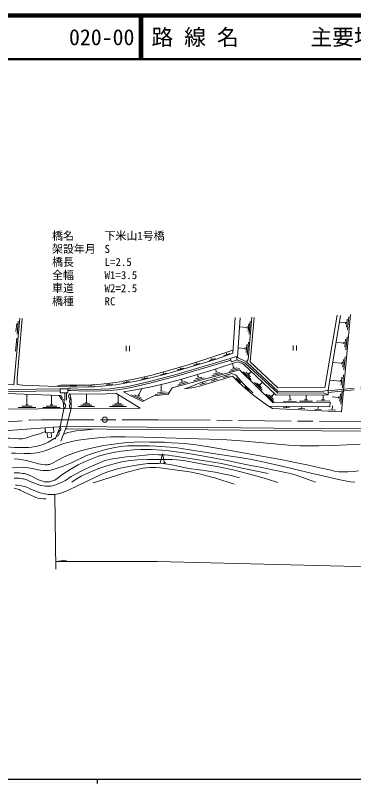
# Model space of a CAD drawing. Units: millimetres at full size, sheet at 1:1000; details may follow other scales. Extents: x 40000 to 680000, y 20000 to 380000.
# Drawn here: x 149252 to 226642, y 204000 to 380000 of the extents above; entities that cross this region are included whole.
import ezdxf
from ezdxf.enums import TextEntityAlignment as Align

# ---------------------------------------------------------------- set-up
doc = ezdxf.new("R2010")
doc.units = ezdxf.units.MM
doc.header["$LTSCALE"] = 1000
doc.linetypes.add('CHAIN', pattern=[18.5, 12, -1.5, 3.5, -1.5])
doc.linetypes.add('DASHED', pattern=[7.5, 6, -1.5])
for name, color, linetype, lineweight in [('M-BGD', 7, 'Continuous', 13), ('M-BMK', 2, 'CHAIN', 13), ('M-BMK-SRVR', 3, 'Continuous', 13), ('M-STR-HTXT', 7, 'Continuous', 13), ('M-TTL', 2, 'Continuous', 140), ('M-TTL-BAND', 7, 'Continuous', 25), ('M-TTL-LINE', 7, 'Continuous', 50)]:
    doc.layers.add(name, color=color, linetype=linetype, lineweight=lineweight)
doc.layers.add('M-TTL-TXT', color=7, linetype='Continuous')
doc.styles.add('ＭＳ ゴシック', font='')
doc.styles.get('ＭＳ ゴシック').set_extended_font_data('MS Gothic')

msp = doc.modelspace()

# ---------------------------------------------------------------- linework, layer by layer
at = {"layer": 'M-BGD'}
for p, q in [((149640, 306985), (149903, 309974)), ((200061, 301597), (200716, 310713)), ((202737, 306937), (203002, 309926)), ((223649, 311250), (220789, 294159)), ((225035, 308604), (225199, 310397)), ((225279, 307979), (225552, 310967)), ((149393, 307609), (149551, 309402)), ((202272, 308485), (200566, 308625)), ((202253, 308276), (202290, 308694)), ((202491, 307562), (202650, 309355)), ((224818, 309528), (223382, 309659)), ((224799, 309318), (224837, 309737)), ((224860, 303389), (225133, 306376)), ((149296, 303077), (149559, 306066)), ((202065, 302771), (202224, 304564)), ((202310, 302147), (202576, 305135)), ((224399, 304937), (222620, 305101)), ((224380, 304728), (224418, 305146)), ((224616, 304014), (224779, 305806)), ((174582, 304297), (174582, 303097)), ((175382, 304297), (175382, 303097)), ((201846, 303694), (200222, 303843)), ((201827, 303485), (201864, 303904)), ((212785, 304397), (212785, 303197)), ((213585, 304397), (213585, 303197)), ((193574, 300939), (195008, 301377)), ((194291, 301158), (194186, 301503)), ((196940, 302044), (198352, 302550)), ((197646, 302297), (197525, 302636)), ((224193, 299389), (224357, 301181)), ((224437, 298764), (224710, 301752)), ((187064, 298970), (186964, 299316)), ((189992, 299847), (191427, 300284)), ((190709, 300066), (190604, 300410)), ((198547, 298854), (199997, 299238)), ((199196, 299336), (198946, 300277)), ((199026, 299291), (199365, 299381)), ((223976, 300312), (221850, 300502)), ((223957, 300103), (223995, 300522)), ((182478, 297680), (183927, 298066)), ((183203, 297873), (183110, 298221)), ((186343, 298763), (187785, 299178)), ((191082, 297187), (190935, 297741)), ((194197, 297392), (196614, 298032)), ((194604, 297810), (196054, 298194)), ((195252, 298292), (195066, 298995)), ((195083, 298247), (195421, 298337)), ((196801, 297014), (198238, 297443)), ((197520, 297229), (197424, 297554)), ((198141, 298436), (200557, 299076)), ((201394, 298365), (203177, 296612)), ((201961, 298228), (203031, 297177)), ((202581, 298039), (202831, 297794)), ((202706, 297916), (203204, 298423)), ((224063, 294672), (224336, 297659)), ((170746, 295422), (170717, 295708)), ((173909, 295851), (175389, 296091)), ((174649, 295971), (174595, 296305)), ((178126, 296661), (179592, 296982)), ((178859, 296822), (178780, 297180)), ((186331, 295308), (188747, 295948)), ((186737, 295726), (188187, 296110)), ((187216, 296163), (187554, 296253)), ((187385, 296208), (187269, 296647)), ((190027, 296287), (192444, 296927)), ((190434, 296705), (191884, 297089)), ((190913, 297142), (191251, 297232)), ((191432, 295412), (192869, 295841)), ((192151, 295626), (192037, 296008)), ((194086, 296204), (195524, 296633)), ((194805, 296418), (194699, 296772)), ((199760, 296881), (200845, 295845)), ((200303, 296363), (200535, 296606)), ((203937, 295865), (205719, 294112)), ((204504, 295728), (205573, 294677)), ((205249, 295417), (205788, 295965)), ((223602, 296220), (221171, 296443)), ((223583, 296011), (223621, 296429)), ((223819, 295297), (223983, 297089)), ((161720, 295106), (163219, 295077)), ((162469, 295091), (162473, 295275)), ((165834, 295057), (167334, 295099)), ((166584, 295078), (166576, 295361)), ((170000, 295344), (171492, 295500)), ((177457, 292949), (178193, 294482)), ((182421, 293919), (182838, 293967)), ((182629, 293943), (182577, 295442)), ((201786, 294871), (202710, 294106)), ((202248, 294488), (202388, 294658)), ((205124, 295539), (205374, 295294)), ((151910, 290755), (151884, 293181)), ((157522, 290783), (157511, 293005)), ((160545, 293518), (160545, 291815)), ((160982, 293518), (160982, 291815)), ((165507, 291322), (165512, 293243)), ((172758, 291303), (172759, 293103)), ((175845, 293056), (178550, 291760)), ((176515, 293068), (178139, 292290)), ((177267, 293040), (177646, 292859)), ((181208, 293175), (184188, 293519)), ((181770, 293542), (183558, 293748)), ((206638, 293209), (208421, 291456)), ((207205, 293072), (208275, 292021)), ((207826, 292883), (208075, 292638)), ((207950, 292760), (208534, 293354)), ((212087, 291884), (212077, 293038)), ((215767, 291916), (215757, 293066)), ((219662, 291950), (219652, 293096)), ((223257, 292451), (221764, 292587)), ((223238, 292242), (223276, 292660)), ((223474, 291527), (223638, 293320)), ((223718, 290902), (223991, 293890)), ((150711, 290449), (153111, 290461)), ((151630, 290754), (152190, 290757)), ((156324, 290477), (158724, 290488)), ((157242, 290781), (157802, 290784)), ((163619, 290427), (167390, 290417)), ((164255, 290726), (166755, 290719)), ((164756, 291024), (166256, 291020)), ((165332, 291323), (165682, 291322)), ((170824, 290408), (174687, 290397)), ((171506, 290706), (174006, 290699)), ((172007, 291005), (173507, 291000)), ((172583, 291303), (172933, 291302)), ((210589, 291571), (213589, 291597)), ((211282, 290096), (211299, 290429)), ((211737, 291881), (212437, 291887)), ((214270, 291603), (217270, 291629)), ((215417, 291913), (216117, 291919)), ((218165, 291637), (221165, 291663)), ((219312, 291947), (220012, 291953)), ((221746, 289572), (221789, 290530)), ((149913, 290145), (153913, 290165)), ((155525, 290173), (159525, 290192)), ((210533, 290135), (212031, 290057)), ((214000, 289955), (215498, 289878)), ((214749, 289916), (214773, 290390)), ((217742, 289762), (219240, 289691)), ((218491, 289726), (218520, 290347)), ((220996, 289608), (222495, 289537)), ((156033, 285503), (157958, 285639)), ((159467, 285738), (158324, 282890)), ((160980, 285805), (159650, 282475)), ((183149, 277526), (183649, 277526))]:
    msp.add_line(p, q, dxfattribs=at)
at = {"layer": 'M-BGD', "linetype": 'DASHED'}
for p, q in [((220797, 293996), (228629, 294788)), ((220819, 293596), (228629, 294385))]:
    msp.add_line(p, q, dxfattribs=at)
at = {"layer": 'M-BGD'}
for points in [[(150265, 310665), (148916, 295337), (135827, 295635), (126274, 296284), (103680, 297980)], [(199506, 310821), (198991, 302587), (195509, 301342), (188074, 299073), (183633, 297797), (180530, 297003), (176582, 296139), (175562, 295936), (172226, 295395), (168199, 294976), (167308, 294918), (165209, 294859), (161348, 294933), (156744, 295091), (150888, 295277), (149678, 295428), (149633, 296854), (150783, 310553)], [(187956, 294441), (190087, 294735), (191373, 295081), (198934, 297338), (200355, 295880), (201922, 294486), (203774, 292953), (205844, 291393), (206968, 290622), (208091, 289960), (217752, 289461), (223861, 289172), (225896, 311435)], [(203384, 310830), (202525, 301174), (202119, 300644)], [(203907, 310774), (202939, 300593), (209297, 294635), (220028, 294779), (222877, 311348)], [(158757, 295022), (159641, 295247), (159929, 295275), (162936, 295275), (165606, 295321), (166710, 295367), (168863, 295540), (170975, 295732), (172679, 295957), (174311, 296249), (176404, 296659), (180501, 297591), (184610, 298700), (188792, 299950), (192794, 301236), (199034, 303269)], [(161273, 294418), (161833, 294416), (165437, 294321), (168757, 294360), (170913, 294480), (172551, 294636), (174457, 294887), (175639, 295112), (179909, 296141), (186541, 297903), (198428, 301412)], [(161273, 294043), (161834, 294051), (165433, 293921), (168770, 293960), (170943, 294081), (172596, 294239), (174520, 294492), (175723, 294721), (180007, 295753), (186649, 297518), (198552, 301032)], [(219749, 293874), (209394, 293856), (202119, 300644), (200061, 301597), (199879, 301537)], [(200030, 301077), (201841, 300288), (209327, 293427), (219761, 293511), (220845, 293105)], [(174011, 293768), (175912, 294050), (177971, 294439), (180310, 294880), (183609, 295683), (187335, 296664), (194491, 298805), (200090, 300655), (201193, 300236), (201380, 300157), (208891, 293014), (220845, 293105), (220789, 294159), (219749, 293874)], [(73630, 297713), (77030, 296978), (78525, 296915), (79844, 296915), (86676, 297285), (92055, 297327), (95695, 297279), (97663, 297223), (100770, 297072), (106668, 296638), (113150, 296181), (128160, 295166), (140366, 294359), (148397, 293858), (159512, 294018)], [(73722, 298102), (77081, 297377), (78534, 297315), (79833, 297315), (86663, 297685), (92056, 297727), (95704, 297679), (97678, 297623), (100795, 297471), (106697, 297037), (113177, 296581), (128186, 295565), (140392, 294758), (148406, 294258), (159512, 294417)], [(174011, 293768), (175795, 292748), (178341, 291528), (180935, 292841), (184207, 293219), (185130, 294680), (200558, 298766), (208202, 291251), (221294, 291364), (221224, 290316), (207217, 290476)], [(187956, 294441), (189114, 294861), (191667, 295902), (198783, 297944), (199714, 297543), (201453, 295557), (203597, 293493)], [(160369, 289896), (160299, 290865), (160173, 291308), (159797, 292110), (159246, 292951), (149305, 293261), (141619, 293565), (122554, 293643), (121811, 293643), (113434, 294448), (112089, 294322), (110353, 294108), (109158, 293983), (106414, 293061), (102928, 291748), (99495, 290257)], [(177803, 289980), (172220, 293434), (170002, 293267), (168103, 293217), (161726, 293281), (161958, 292473), (162052, 291851), (162022, 289904)], [(99495, 290257), (104008, 290144), (117757, 289876), (137181, 289876), (141845, 289805), (154543, 289868), (177803, 289980)], [(71852, 278647), (74966, 279736), (77769, 280498), (80363, 281002), (81442, 281132), (82428, 281132), (86662, 280896), (93403, 280477), (94860, 280477), (105411, 280923), (118582, 281409), (123906, 280142), (128520, 277600), (133613, 279316), (137388, 281572), (140187, 281683), (142232, 284533), (156033, 285503)], [(157958, 285639), (158040, 284467), (156115, 284332), (156033, 285503)], [(157958, 285639), (159231, 285728), (161171, 285813), (179367, 285633), (193277, 285563), (208286, 285413), (241291, 285175), (241446, 284991), (241529, 284730), (242966, 272204)], [(160279, 284050), (161215, 284411), (162126, 284624), (163171, 284804), (164962, 284961), (167925, 285246)], [(160777, 285296), (161180, 285313), (179363, 285133), (193273, 285063), (208282, 284913), (241535, 284673)], [(141375, 283339), (141777, 283125), (142140, 283010), (142518, 282928), (143100, 282912), (144332, 282953), (144924, 283020), (146176, 283133), (146839, 283179), (147880, 283162), (148968, 283085), (150036, 283010), (150442, 283000), (150813, 283015), (151124, 283052), (151552, 283141), (153348, 283716), (154524, 284066), (155396, 284347), (156091, 284669)], [(148358, 279719), (149291, 279731), (151262, 279665), (152741, 279653), (153456, 279694), (154067, 279751), (154543, 279857), (155179, 279994), (156318, 280313), (157216, 280666), (158492, 281217), (160360, 281923), (161546, 282244), (163169, 282571), (164755, 282840), (166730, 283097), (168855, 283277), (171080, 283437), (172328, 283462), (174407, 283462), (178591, 283375), (193604, 282899), (197619, 282734), (200863, 282516), (205920, 282064), (211770, 281565), (214461, 281411), (216398, 281363), (218671, 281412), (222086, 281473), (225080, 281617), (228145, 281793)], [(157472, 284427), (157545, 283390), (156622, 283325), (156549, 284362)], [(140268, 281797), (140630, 281490), (141101, 281213), (141559, 281016), (142042, 280917), (142567, 280891), (143338, 280934), (144459, 281063), (145679, 281168), (146171, 281209), (146637, 281197), (147087, 281161), (149147, 281020), (150708, 280997), (151804, 280997), (152246, 281034), (153051, 281115), (154221, 281327), (154824, 281469), (155575, 281698), (156173, 281938), (156762, 282225), (158139, 283073), (158455, 283217)], [(148956, 278394), (149988, 278301), (150941, 278168), (151814, 277990), (152941, 277691), (154537, 277281), (155473, 277112), (156088, 277069), (156524, 277071), (156779, 277086), (157046, 277126), (157226, 277175), (157555, 277321), (157896, 277484), (158416, 277824), (159084, 278178), (160297, 278792), (161343, 279268), (162585, 279729), (164150, 280246), (166006, 280722), (167626, 281085), (169450, 281424), (171301, 281724), (172865, 281931), (174820, 282112), (176440, 282196), (177979, 282274), (179988, 282247), (181796, 282239), (183321, 282201), (185004, 282108), (186567, 282010), (188638, 281826), (190620, 281579), (193477, 281178), (197558, 280500), (205679, 279054), (210362, 278183), (213303, 277588), (216301, 276922), (218931, 276327), (221527, 275778), (222266, 275600), (223275, 275458), (223956, 275401), (224758, 275397), (225346, 275413), (226616, 275522), (227730, 275663)], [(148582, 276374), (149596, 276441), (150789, 276463), (151543, 276437), (152160, 276369), (152739, 276290), (153214, 276187), (153994, 275956), (154890, 275782), (155596, 275717), (156361, 275717), (156877, 275752), (157310, 275840), (158144, 276041), (160206, 276711), (162253, 277605), (165392, 279088), (166648, 279588), (168310, 280122), (169944, 280525), (171633, 280905), (173359, 281201), (174956, 281376), (176729, 281413), (178128, 281396), (179861, 281371), (181476, 281294), (184654, 281056), (186241, 280905), (187239, 280750), (191086, 280161), (195525, 279443), (201069, 278611), (202860, 278334), (205510, 277814), (210564, 276647), (216236, 275279), (223569, 273582), (225063, 273272), (225921, 273142), (226905, 273067)], [(148937, 275178), (149492, 275185), (150140, 275166), (150528, 275134), (150906, 275081), (151334, 275011), (151820, 274875), (152217, 274743), (153092, 274350), (154572, 273582), (154977, 273419), (155498, 273287), (155942, 273174), (156444, 273108), (156792, 273106), (157064, 273142), (157494, 273269), (157984, 273425), (158253, 273552), (158782, 273925), (160095, 274860), (161812, 275998), (163611, 276998), (165193, 277791), (166728, 278424), (168276, 278997), (169925, 279458), (171630, 279845), (173570, 280178), (174928, 280331), (176368, 280477), (177903, 280556), (178816, 280569), (179342, 280554), (180367, 280512), (182798, 280360), (184379, 280217), (186054, 280026), (188848, 279616), (191979, 279112), (195238, 278505), (197801, 278016), (199735, 277582), (202709, 276986), (205640, 276391), (208448, 275838), (211030, 275298), (212403, 274961), (213274, 274742), (213727, 274584), (214279, 274384), (214829, 274193), (216214, 273700), (217950, 273073)], [(148984, 273963), (149609, 273968), (150020, 273952), (150351, 273922), (150874, 273855), (151114, 273814), (151682, 273640), (152616, 273249), (154586, 272476), (155072, 272336), (155680, 272192), (156173, 272132), (156630, 272108), (157039, 272127), (157382, 272162), (157710, 272228), (158096, 272322), (158785, 272568), (159785, 272999), (160687, 273464), (162049, 274325), (164445, 275667), (166515, 276655), (168492, 277518), (169709, 277996), (171056, 278319), (172508, 278559), (174654, 278866), (176795, 279056), (179634, 279355), (180601, 279389), (182058, 279357), (183455, 279294), (184249, 279222), (185119, 279125), (185784, 279012), (190700, 278278), (196438, 277318), (200739, 276349), (207055, 275048)], [(162177, 273064), (163193, 273750), (164292, 274423), (165452, 275005), (167237, 275768), (168604, 276299), (170154, 276797), (172395, 277428), (173931, 277760), (175655, 278000), (177224, 278168), (179453, 278252), (180653, 278222), (183609, 278231), (184698, 278239), (185143, 278227), (186193, 278181), (186976, 278098), (188151, 277934), (192592, 277130), (195788, 276568), (199363, 275778), (204058, 274616), (206965, 273775), (209335, 272988)], [(182399, 277526), (182899, 279526), (183399, 277526)], [(149248, 272408), (149570, 272391), (150268, 272302), (150923, 272168), (151397, 272033), (152048, 271806), (152610, 271571), (153724, 271065), (154680, 270707), (155265, 270516), (155917, 270385), (156476, 270298), (156782, 270261), (157354, 270239), (157755, 270239), (158094, 270257), (158589, 270323), (159035, 270408), (159659, 270571), (160626, 270886), (161732, 271365), (163494, 272185), (165845, 273394), (169159, 274945), (170436, 275430), (171620, 275835), (172825, 276182), (174083, 276452), (175606, 276753), (177457, 277053), (178993, 277246), (179555, 277304), (180234, 277344), (180664, 277361), (181024, 277354), (182093, 277313), (183453, 277230), (184044, 277160), (185016, 277030), (185755, 276862), (188146, 276377), (189509, 276148), (190756, 275963), (191982, 275822), (193443, 275619), (194985, 275340), (197131, 274915), (198612, 274584), (200569, 274091)], [(167037, 272930), (174837, 275344), (177838, 276123), (178504, 276268), (179987, 276415), (180394, 276435), (180796, 276425), (181416, 276387), (182306, 276308), (182988, 276239), (184625, 276025), (188541, 275492), (189531, 275352), (190562, 275155), (191680, 274878), (193280, 274469), (195084, 273958), (199326, 272597)], [(149009, 271689), (149277, 271647), (149843, 271484), (150133, 271368), (150365, 271254), (151288, 270766), (152910, 269987), (153450, 269742), (153920, 269585), (154501, 269422), (154993, 269346), (155709, 269242), (156222, 269221)]]:
    msp.add_lwpolyline(points, dxfattribs=at)
for points in [[(198428, 301412), (199777, 301852), (200030, 301077), (198681, 300637)], [(159512, 294418), (161273, 294418), (161273, 293518), (159512, 293518)]]:
    msp.add_lwpolyline(points, close=True, dxfattribs=at)
for centre, radius, start, end in [((159403, 292453), 522, 318.99993, 107.48091), ((161996, 292754), 593, 117.23038, 270.81899), ((162187, 291603), 588, 108.0783, 255.43237), ((159904, 291612), 509, 306.04505, 102.19397), ((160059, 290520), 696, 296.43008, 78.01396), ((162211, 290467), 593, 106.83825, 251.40801), ((159024, 285280), 638, 270.31313, 45.95351), ((158665, 284170), 594, 263.76495, 52.50167)]:
    msp.add_arc(centre, radius, start, end, dxfattribs=at)
at = {"layer": 'M-BMK'}
msp.add_lwpolyline([(83744, 285434), (133109, 286019), (138855, 286278), (152502, 287262), (155205, 287377), (181829, 287371), (305795, 286088)], dxfattribs=at)
at = {"layer": 'M-BMK-SRVR'}
msp.add_circle((169717, 287373), 600, dxfattribs=at)
at = {"layer": 'M-STR-HTXT'}
for p, q in [((160369, 289896), (159467, 285738)), ((162022, 289904), (160980, 285805)), ((158307, 270140), (158514, 253126)), ((158493, 254876), (160924, 255217))]:
    msp.add_line(p, q, dxfattribs=at)
msp.add_lwpolyline([(158493, 254876), (181657, 254871), (270108, 252672), (280893, 251603), (287708, 250530), (295049, 249183), (304038, 247286), (317980, 243540)], dxfattribs=at)
at = {"layer": 'M-TTL'}
msp.add_line((680000, 380000), (40000, 380000), dxfattribs=at)
at = {"layer": 'M-TTL-BAND'}
for p, q in [((40000, 205000), (579000, 205000)), ((168000, 205000), (168000, 204000))]:
    msp.add_line(p, q, dxfattribs=at)
at = {"layer": 'M-TTL-LINE'}
for p, q in [((177750, 380000), (177750, 370000)), ((178250, 380000), (178250, 370000)), ((40000, 370000), (680000, 370000))]:
    msp.add_line(p, q, dxfattribs=at)

# ---------------------------------------------------------------- texts
at = {"layer": 'M-STR-HTXT', "style": 'ＭＳ ゴシック'}
for s, p in [('橋名', (157644, 328036)), ('下米山1号橋', (169644, 328033)), ('架設年月', (157644, 325036)), ('S', (169644, 325033)), ('橋長', (157643, 322036)), ('L=2.5', (169643, 322033)), ('全幅', (157642, 319036)), ('W1=3.5', (169642, 319033)), ('車道', (157641, 316036)), ('W2=2.5', (169641, 316033)), ('橋種', (157640, 313036)), ('RC', (169640, 313033))]:
    msp.add_text(s, height=1833, rotation=359.985, dxfattribs=at).set_placement(p, align=Align.BOTTOM_LEFT)
at = {"layer": 'M-TTL-TXT', "style": 'ＭＳ ゴシック'}
for s, p in [('020-00', (161521, 375000)), ('路 線 名', (180380, 375000)), ('主要地方道\u3000鹿野吉賀線', (216734, 375000))]:
    msp.add_text(s, height=3666, dxfattribs=at).set_placement(p, align=Align.MIDDLE_LEFT)

doc.saveas('drawing.dxf')
